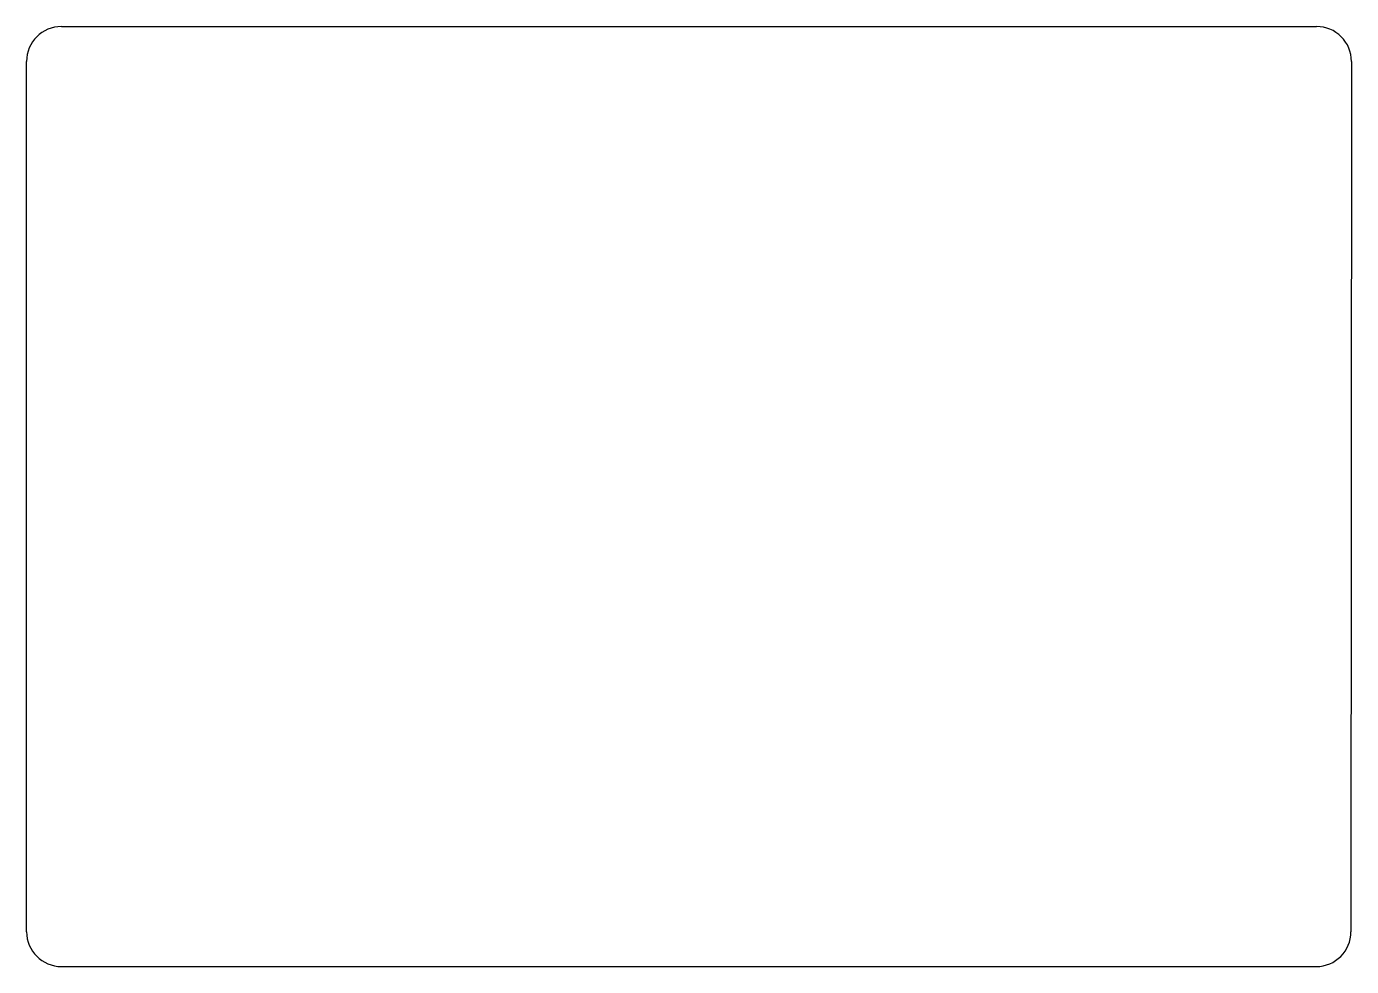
# Model space of a CAD drawing. Header units: millimetres. Extents: x 143 to 257, y -186 to -105.
import ezdxf

# ---------------------------------------------------------------- set-up
doc = ezdxf.new("R2010")
doc.units = ezdxf.units.MM

msp = doc.modelspace()

# ---------------------------------------------------------------- linework, layer by layer
for p, q in [((145.88, -104.78), (253.97, -104.78)), ((142.88, -182.74), (142.88, -107.78)), ((256.97, -107.78), (256.93, -182.74)), ((145.88, -185.74), (253.93, -185.74))]:
    msp.add_line(p, q)
for centre, start, end in [((145.88, -107.78), 90, 180), ((253.97, -107.78), 359.9646, 90), ((145.88, -182.74), 180, 270), ((253.93, -182.74), 270, 359.9646)]:
    msp.add_arc(centre, 3, start, end)

doc.saveas('drawing.dxf')
